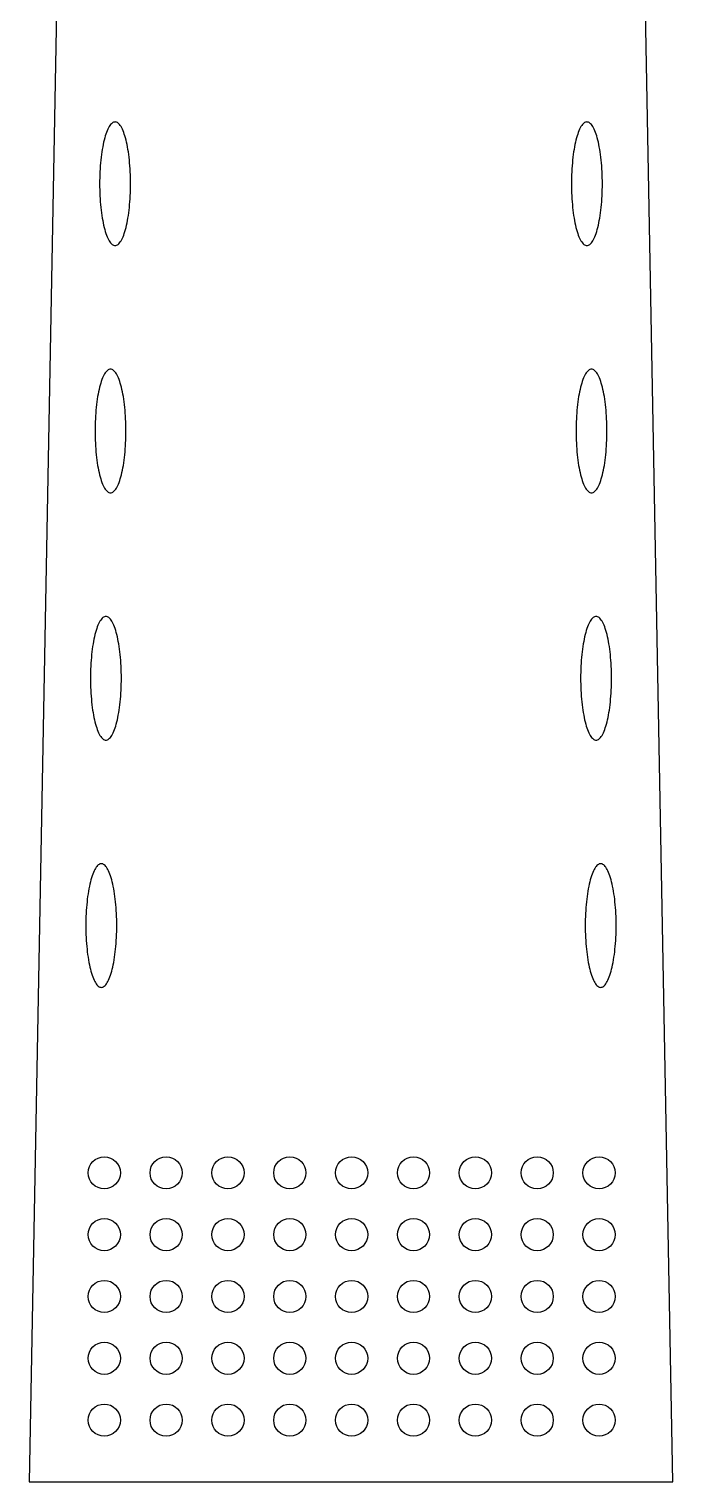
# Model space of a CAD drawing. Extents: x -1.3 to 1.3, y -32.7 to -9.2.
# Drawn here: x -1.3 to 1.3, y -32.73 to -26.85 of the extents above; entities that cross this region are included whole.
import ezdxf

# ---------------------------------------------------------------- set-up
doc = ezdxf.new("R2010")
doc.units = 0
doc.layers.get('0').update_dxf_attribs({"linetype": 'CONTINUOUS'})

msp = doc.modelspace()

# ---------------------------------------------------------------- linework, layer by layer
msp.add_lwpolyline([(0.879884, -10.092124, 0.98155626), (-0.879884, -10.092124), (-1.301305, -32.728468), (1.301305, -32.728468)], format="xyb", close=True)
for points in [[(-0.953532, -27.729, 0), (-0.950465, -27.7287, 0), (-0.947406, -27.7278, 0), (-0.944362, -27.7263, 0), (-0.941339, -27.7242, 0), (-0.938346, -27.7215, 0), (-0.935389, -27.7182, 0), (-0.932477, -27.7144, 0), (-0.929614, -27.71, 0), (-0.92681, -27.705, 0), (-0.92407, -27.6995, 0), (-0.921401, -27.6934, 0), (-0.918809, -27.6869, 0), (-0.916301, -27.6798, 0), (-0.913883, -27.6722, 0), (-0.91156, -27.6642, 0), (-0.909338, -27.6558, 0), (-0.907223, -27.6469, 0), (-0.905219, -27.6376, 0), (-0.903332, -27.6279, 0), (-0.901565, -27.6179, 0), (-0.899924, -27.6075, 0), (-0.898412, -27.5968, 0), (-0.897033, -27.5859, 0), (-0.89579, -27.5747, 0), (-0.894686, -27.5632, 0), (-0.893723, -27.5516, 0), (-0.892905, -27.5397, 0), (-0.892233, -27.5278, 0), (-0.891709, -27.5157, 0), (-0.891333, -27.5035, 0), (-0.891107, -27.4913, 0), (-0.891032, -27.479, 0), (-0.891107, -27.4667, 0), (-0.891333, -27.4545, 0), (-0.891709, -27.4423, 0), (-0.892233, -27.4302, 0), (-0.892905, -27.4182, 0), (-0.893723, -27.4064, 0), (-0.894686, -27.3948, 0), (-0.89579, -27.3833, 0), (-0.897033, -27.3721, 0), (-0.898412, -27.3611, 0), (-0.899924, -27.3505, 0), (-0.901565, -27.3401, 0), (-0.903332, -27.3301, 0), (-0.905219, -27.3204, 0), (-0.907223, -27.3111, 0), (-0.909338, -27.3022, 0), (-0.91156, -27.2938, 0), (-0.913883, -27.2857, 0), (-0.916301, -27.2782, 0), (-0.918809, -27.2711, 0), (-0.921401, -27.2646, 0), (-0.92407, -27.2585, 0), (-0.92681, -27.253, 0), (-0.929614, -27.248, 0), (-0.932477, -27.2436, 0), (-0.935389, -27.2398, 0), (-0.938346, -27.2365, 0), (-0.941339, -27.2338, 0), (-0.944362, -27.2317, 0), (-0.947406, -27.2302, 0), (-0.950465, -27.2293, 0), (-0.953532, -27.229, 0), (-0.956599, -27.2293, 0), (-0.959658, -27.2302, 0), (-0.962703, -27.2317, 0), (-0.965725, -27.2338, 0), (-0.968718, -27.2365, 0), (-0.971675, -27.2398, 0), (-0.974588, -27.2436, 0), (-0.97745, -27.248, 0), (-0.980254, -27.253, 0), (-0.982994, -27.2585, 0), (-0.985664, -27.2646, 0), (-0.988255, -27.2711, 0), (-0.990763, -27.2782, 0), (-0.993182, -27.2857, 0), (-0.995505, -27.2938, 0), (-0.997726, -27.3022, 0), (-0.999842, -27.3111, 0), (-1.00185, -27.3204, 0), (-1.00373, -27.3301, 0), (-1.0055, -27.3401, 0), (-1.00714, -27.3505, 0), (-1.00865, -27.3611, 0), (-1.01003, -27.3721, 0), (-1.01127, -27.3833, 0), (-1.01238, -27.3948, 0), (-1.01334, -27.4064, 0), (-1.01416, -27.4182, 0), (-1.01483, -27.4302, 0), (-1.01536, -27.4423, 0), (-1.01573, -27.4545, 0), (-1.01596, -27.4667, 0), (-1.01603, -27.479, 0), (-1.01596, -27.4913, 0), (-1.01573, -27.5035, 0), (-1.01536, -27.5157, 0), (-1.01483, -27.5278, 0), (-1.01416, -27.5397, 0), (-1.01334, -27.5516, 0), (-1.01238, -27.5632, 0), (-1.01127, -27.5747, 0), (-1.01003, -27.5859, 0), (-1.00865, -27.5968, 0), (-1.00714, -27.6075, 0), (-1.0055, -27.6179, 0), (-1.00373, -27.6279, 0), (-1.00185, -27.6376, 0), (-0.999842, -27.6469, 0), (-0.997726, -27.6558, 0), (-0.995505, -27.6642, 0), (-0.993182, -27.6722, 0), (-0.990763, -27.6798, 0), (-0.988255, -27.6869, 0), (-0.985664, -27.6934, 0), (-0.982994, -27.6995, 0), (-0.980254, -27.705, 0), (-0.97745, -27.71, 0), (-0.974588, -27.7144, 0), (-0.971675, -27.7182, 0), (-0.968718, -27.7215, 0), (-0.965725, -27.7242, 0), (-0.962703, -27.7263, 0), (-0.959658, -27.7278, 0), (-0.956599, -27.7287, 0), (-0.953532, -27.729, 0)], [(0.953532, -27.729, 0), (0.956599, -27.7287, 0), (0.959658, -27.7278, 0), (0.962703, -27.7263, 0), (0.965725, -27.7242, 0), (0.968718, -27.7215, 0), (0.971675, -27.7182, 0), (0.974588, -27.7144, 0), (0.97745, -27.71, 0), (0.980254, -27.705, 0), (0.982994, -27.6995, 0), (0.985664, -27.6934, 0), (0.988255, -27.6869, 0), (0.990763, -27.6798, 0), (0.993182, -27.6722, 0), (0.995505, -27.6642, 0), (0.997726, -27.6558, 0), (0.999842, -27.6469, 0), (1.00185, -27.6376, 0), (1.00373, -27.6279, 0), (1.0055, -27.6179, 0), (1.00714, -27.6075, 0), (1.00865, -27.5968, 0), (1.01003, -27.5859, 0), (1.01127, -27.5747, 0), (1.01238, -27.5632, 0), (1.01334, -27.5516, 0), (1.01416, -27.5397, 0), (1.01483, -27.5278, 0), (1.01536, -27.5157, 0), (1.01573, -27.5035, 0), (1.01596, -27.4913, 0), (1.01603, -27.479, 0), (1.01596, -27.4667, 0), (1.01573, -27.4545, 0), (1.01536, -27.4423, 0), (1.01483, -27.4302, 0), (1.01416, -27.4182, 0), (1.01334, -27.4064, 0), (1.01238, -27.3948, 0), (1.01127, -27.3833, 0), (1.01003, -27.3721, 0), (1.00865, -27.3611, 0), (1.00714, -27.3505, 0), (1.0055, -27.3401, 0), (1.00373, -27.3301, 0), (1.00185, -27.3204, 0), (0.999842, -27.3111, 0), (0.997726, -27.3022, 0), (0.995505, -27.2938, 0), (0.993182, -27.2857, 0), (0.990763, -27.2782, 0), (0.988255, -27.2711, 0), (0.985664, -27.2646, 0), (0.982994, -27.2585, 0), (0.980254, -27.253, 0), (0.97745, -27.248, 0), (0.974588, -27.2436, 0), (0.971675, -27.2398, 0), (0.968718, -27.2365, 0), (0.965725, -27.2338, 0), (0.962703, -27.2317, 0), (0.959658, -27.2302, 0), (0.956599, -27.2293, 0), (0.953532, -27.229, 0), (0.950465, -27.2293, 0), (0.947406, -27.2302, 0), (0.944362, -27.2317, 0), (0.941339, -27.2338, 0), (0.938346, -27.2365, 0), (0.935389, -27.2398, 0), (0.932477, -27.2436, 0), (0.929614, -27.248, 0), (0.92681, -27.253, 0), (0.92407, -27.2585, 0), (0.921401, -27.2646, 0), (0.918809, -27.2711, 0), (0.916301, -27.2782, 0), (0.913883, -27.2857, 0), (0.91156, -27.2938, 0), (0.909338, -27.3022, 0), (0.907223, -27.3111, 0), (0.905219, -27.3204, 0), (0.903332, -27.3301, 0), (0.901565, -27.3401, 0), (0.899924, -27.3505, 0), (0.898412, -27.3611, 0), (0.897033, -27.3721, 0), (0.89579, -27.3833, 0), (0.894686, -27.3948, 0), (0.893723, -27.4064, 0), (0.892905, -27.4182, 0), (0.892233, -27.4302, 0), (0.891709, -27.4423, 0), (0.891333, -27.4545, 0), (0.891107, -27.4667, 0), (0.891032, -27.479, 0), (0.891107, -27.4913, 0), (0.891333, -27.5035, 0), (0.891709, -27.5157, 0), (0.892233, -27.5278, 0), (0.892905, -27.5397, 0), (0.893723, -27.5516, 0), (0.894686, -27.5632, 0), (0.89579, -27.5747, 0), (0.897033, -27.5859, 0), (0.898412, -27.5968, 0), (0.899924, -27.6075, 0), (0.901565, -27.6179, 0), (0.903332, -27.6279, 0), (0.905219, -27.6376, 0), (0.907223, -27.6469, 0), (0.909338, -27.6558, 0), (0.91156, -27.6642, 0), (0.913883, -27.6722, 0), (0.916301, -27.6798, 0), (0.918809, -27.6869, 0), (0.921401, -27.6934, 0), (0.92407, -27.6995, 0), (0.92681, -27.705, 0), (0.929614, -27.71, 0), (0.932477, -27.7144, 0), (0.935389, -27.7182, 0), (0.938346, -27.7215, 0), (0.941339, -27.7242, 0), (0.944362, -27.7263, 0), (0.947406, -27.7278, 0), (0.950465, -27.7287, 0), (0.953532, -27.729, 0)], [(-0.972146, -28.7288, 0), (-0.969079, -28.7285, 0), (-0.96602, -28.7276, 0), (-0.962975, -28.7261, 0), (-0.959953, -28.724, 0), (-0.95696, -28.7213, 0), (-0.954003, -28.7181, 0), (-0.95109, -28.7142, 0), (-0.948228, -28.7098, 0), (-0.945424, -28.7048, 0), (-0.942684, -28.6993, 0), (-0.940015, -28.6932, 0), (-0.937423, -28.6867, 0), (-0.934915, -28.6796, 0), (-0.932496, -28.6721, 0), (-0.930174, -28.6641, 0), (-0.927952, -28.6556, 0), (-0.925837, -28.6467, 0), (-0.923833, -28.6374, 0), (-0.921945, -28.6277, 0), (-0.920179, -28.6177, 0), (-0.918538, -28.6073, 0), (-0.917026, -28.5967, 0), (-0.915647, -28.5857, 0), (-0.914403, -28.5745, 0), (-0.913299, -28.563, 0), (-0.912337, -28.5514, 0), (-0.911519, -28.5396, 0), (-0.910847, -28.5276, 0), (-0.910322, -28.5155, 0), (-0.909947, -28.5033, 0), (-0.909721, -28.4911, 0), (-0.909646, -28.4788, 0), (-0.909721, -28.4665, 0), (-0.909947, -28.4543, 0), (-0.910322, -28.4421, 0), (-0.910847, -28.43, 0), (-0.911519, -28.4181, 0), (-0.912337, -28.4062, 0), (-0.913299, -28.3946, 0), (-0.914403, -28.3831, 0), (-0.915647, -28.3719, 0), (-0.917026, -28.361, 0), (-0.918538, -28.3503, 0), (-0.920179, -28.3399, 0), (-0.921945, -28.3299, 0), (-0.923833, -28.3202, 0), (-0.925837, -28.3109, 0), (-0.927952, -28.302, 0), (-0.930174, -28.2936, 0), (-0.932496, -28.2856, 0), (-0.934915, -28.278, 0), (-0.937423, -28.2709, 0), (-0.940015, -28.2644, 0), (-0.942684, -28.2583, 0), (-0.945424, -28.2528, 0), (-0.948228, -28.2478, 0), (-0.95109, -28.2434, 0), (-0.954003, -28.2396, 0), (-0.95696, -28.2363, 0), (-0.959953, -28.2336, 0), (-0.962975, -28.2315, 0), (-0.96602, -28.23, 0), (-0.969079, -28.2291, 0), (-0.972146, -28.2288, 0), (-0.975213, -28.2291, 0), (-0.978272, -28.23, 0), (-0.981317, -28.2315, 0), (-0.984339, -28.2336, 0), (-0.987332, -28.2363, 0), (-0.990289, -28.2396, 0), (-0.993202, -28.2434, 0), (-0.996064, -28.2478, 0), (-0.998868, -28.2528, 0), (-1.00161, -28.2583, 0), (-1.00428, -28.2644, 0), (-1.00687, -28.2709, 0), (-1.00938, -28.278, 0), (-1.0118, -28.2856, 0), (-1.01412, -28.2936, 0), (-1.01634, -28.302, 0), (-1.01846, -28.3109, 0), (-1.02046, -28.3202, 0), (-1.02235, -28.3299, 0), (-1.02411, -28.3399, 0), (-1.02575, -28.3503, 0), (-1.02727, -28.361, 0), (-1.02865, -28.3719, 0), (-1.02989, -28.3831, 0), (-1.03099, -28.3946, 0), (-1.03195, -28.4062, 0), (-1.03277, -28.4181, 0), (-1.03345, -28.43, 0), (-1.03397, -28.4421, 0), (-1.03435, -28.4543, 0), (-1.03457, -28.4665, 0), (-1.03465, -28.4788, 0), (-1.03457, -28.4911, 0), (-1.03435, -28.5033, 0), (-1.03397, -28.5155, 0), (-1.03345, -28.5276, 0), (-1.03277, -28.5396, 0), (-1.03195, -28.5514, 0), (-1.03099, -28.563, 0), (-1.02989, -28.5745, 0), (-1.02865, -28.5857, 0), (-1.02727, -28.5967, 0), (-1.02575, -28.6073, 0), (-1.02411, -28.6177, 0), (-1.02235, -28.6277, 0), (-1.02046, -28.6374, 0), (-1.01846, -28.6467, 0), (-1.01634, -28.6556, 0), (-1.01412, -28.6641, 0), (-1.0118, -28.6721, 0), (-1.00938, -28.6796, 0), (-1.00687, -28.6867, 0), (-1.00428, -28.6932, 0), (-1.00161, -28.6993, 0), (-0.998868, -28.7048, 0), (-0.996064, -28.7098, 0), (-0.993202, -28.7142, 0), (-0.990289, -28.7181, 0), (-0.987332, -28.7213, 0), (-0.984339, -28.724, 0), (-0.981317, -28.7261, 0), (-0.978272, -28.7276, 0), (-0.975213, -28.7285, 0), (-0.972146, -28.7288, 0)], [(0.972146, -28.7288, 0), (0.975213, -28.7285, 0), (0.978272, -28.7276, 0), (0.981317, -28.7261, 0), (0.984339, -28.724, 0), (0.987332, -28.7213, 0), (0.990289, -28.7181, 0), (0.993202, -28.7142, 0), (0.996064, -28.7098, 0), (0.998868, -28.7048, 0), (1.00161, -28.6993, 0), (1.00428, -28.6932, 0), (1.00687, -28.6867, 0), (1.00938, -28.6796, 0), (1.0118, -28.6721, 0), (1.01412, -28.6641, 0), (1.01634, -28.6556, 0), (1.01846, -28.6467, 0), (1.02046, -28.6374, 0), (1.02235, -28.6277, 0), (1.02411, -28.6177, 0), (1.02575, -28.6073, 0), (1.02727, -28.5967, 0), (1.02865, -28.5857, 0), (1.02989, -28.5745, 0), (1.03099, -28.563, 0), (1.03195, -28.5514, 0), (1.03277, -28.5396, 0), (1.03345, -28.5276, 0), (1.03397, -28.5155, 0), (1.03435, -28.5033, 0), (1.03457, -28.4911, 0), (1.03465, -28.4788, 0), (1.03457, -28.4665, 0), (1.03435, -28.4543, 0), (1.03397, -28.4421, 0), (1.03345, -28.43, 0), (1.03277, -28.4181, 0), (1.03195, -28.4062, 0), (1.03099, -28.3946, 0), (1.02989, -28.3831, 0), (1.02865, -28.3719, 0), (1.02727, -28.361, 0), (1.02575, -28.3503, 0), (1.02411, -28.3399, 0), (1.02235, -28.3299, 0), (1.02046, -28.3202, 0), (1.01846, -28.3109, 0), (1.01634, -28.302, 0), (1.01412, -28.2936, 0), (1.0118, -28.2856, 0), (1.00938, -28.278, 0), (1.00687, -28.2709, 0), (1.00428, -28.2644, 0), (1.00161, -28.2583, 0), (0.998868, -28.2528, 0), (0.996064, -28.2478, 0), (0.993202, -28.2434, 0), (0.990289, -28.2396, 0), (0.987332, -28.2363, 0), (0.984339, -28.2336, 0), (0.981317, -28.2315, 0), (0.978272, -28.23, 0), (0.975213, -28.2291, 0), (0.972146, -28.2288, 0), (0.969079, -28.2291, 0), (0.96602, -28.23, 0), (0.962975, -28.2315, 0), (0.959953, -28.2336, 0), (0.95696, -28.2363, 0), (0.954003, -28.2396, 0), (0.95109, -28.2434, 0), (0.948228, -28.2478, 0), (0.945424, -28.2528, 0), (0.942684, -28.2583, 0), (0.940015, -28.2644, 0), (0.937423, -28.2709, 0), (0.934915, -28.278, 0), (0.932496, -28.2856, 0), (0.930174, -28.2936, 0), (0.927952, -28.302, 0), (0.925837, -28.3109, 0), (0.923833, -28.3202, 0), (0.921945, -28.3299, 0), (0.920179, -28.3399, 0), (0.918538, -28.3503, 0), (0.917026, -28.361, 0), (0.915647, -28.3719, 0), (0.914403, -28.3831, 0), (0.913299, -28.3946, 0), (0.912337, -28.4062, 0), (0.911519, -28.4181, 0), (0.910847, -28.43, 0), (0.910322, -28.4421, 0), (0.909947, -28.4543, 0), (0.909721, -28.4665, 0), (0.909646, -28.4788, 0), (0.909721, -28.4911, 0), (0.909947, -28.5033, 0), (0.910322, -28.5155, 0), (0.910847, -28.5276, 0), (0.911519, -28.5396, 0), (0.912337, -28.5514, 0), (0.913299, -28.563, 0), (0.914403, -28.5745, 0), (0.915647, -28.5857, 0), (0.917026, -28.5967, 0), (0.918538, -28.6073, 0), (0.920179, -28.6177, 0), (0.921945, -28.6277, 0), (0.923833, -28.6374, 0), (0.925837, -28.6467, 0), (0.927952, -28.6556, 0), (0.930174, -28.6641, 0), (0.932496, -28.6721, 0), (0.934915, -28.6796, 0), (0.937423, -28.6867, 0), (0.940015, -28.6932, 0), (0.942684, -28.6993, 0), (0.945424, -28.7048, 0), (0.948228, -28.7098, 0), (0.95109, -28.7142, 0), (0.954003, -28.7181, 0), (0.95696, -28.7213, 0), (0.959953, -28.724, 0), (0.962975, -28.7261, 0), (0.96602, -28.7276, 0), (0.969079, -28.7285, 0), (0.972146, -28.7288, 0)], [(-0.99076, -29.7286, 0), (-0.987693, -29.7283, 0), (-0.984634, -29.7274, 0), (-0.981589, -29.7259, 0), (-0.978567, -29.7238, 0), (-0.975573, -29.7211, 0), (-0.972617, -29.7179, 0), (-0.969704, -29.714, 0), (-0.966842, -29.7096, 0), (-0.964038, -29.7046, 0), (-0.961297, -29.6991, 0), (-0.958628, -29.6931, 0), (-0.956037, -29.6865, 0), (-0.953529, -29.6794, 0), (-0.95111, -29.6719, 0), (-0.948787, -29.6639, 0), (-0.946566, -29.6554, 0), (-0.94445, -29.6465, 0), (-0.942447, -29.6372, 0), (-0.940559, -29.6276, 0), (-0.938793, -29.6175, 0), (-0.937152, -29.6072, 0), (-0.93564, -29.5965, 0), (-0.93426, -29.5855, 0), (-0.933017, -29.5743, 0), (-0.931913, -29.5629, 0), (-0.930951, -29.5512, 0), (-0.930133, -29.5394, 0), (-0.929461, -29.5274, 0), (-0.928936, -29.5153, 0), (-0.928561, -29.5031, 0), (-0.928335, -29.4909, 0), (-0.92826, -29.4786, 0), (-0.928335, -29.4664, 0), (-0.928561, -29.4541, 0), (-0.928936, -29.442, 0), (-0.929461, -29.4299, 0), (-0.930133, -29.4179, 0), (-0.930951, -29.4061, 0), (-0.931913, -29.3944, 0), (-0.933017, -29.383, 0), (-0.93426, -29.3718, 0), (-0.93564, -29.3608, 0), (-0.937152, -29.3501, 0), (-0.938793, -29.3397, 0), (-0.940559, -29.3297, 0), (-0.942447, -29.32, 0), (-0.94445, -29.3108, 0), (-0.946566, -29.3019, 0), (-0.948787, -29.2934, 0), (-0.95111, -29.2854, 0), (-0.953529, -29.2778, 0), (-0.956037, -29.2708, 0), (-0.958628, -29.2642, 0), (-0.961297, -29.2582, 0), (-0.964038, -29.2526, 0), (-0.966842, -29.2477, 0), (-0.969704, -29.2433, 0), (-0.972617, -29.2394, 0), (-0.975573, -29.2361, 0), (-0.978567, -29.2334, 0), (-0.981589, -29.2313, 0), (-0.984634, -29.2298, 0), (-0.987693, -29.2289, 0), (-0.99076, -29.2286, 0), (-0.993826, -29.2289, 0), (-0.996886, -29.2298, 0), (-0.99993, -29.2313, 0), (-1.00295, -29.2334, 0), (-1.00595, -29.2361, 0), (-1.0089, -29.2394, 0), (-1.01182, -29.2433, 0), (-1.01468, -29.2477, 0), (-1.01748, -29.2526, 0), (-1.02022, -29.2582, 0), (-1.02289, -29.2642, 0), (-1.02548, -29.2708, 0), (-1.02799, -29.2778, 0), (-1.03041, -29.2854, 0), (-1.03273, -29.2934, 0), (-1.03495, -29.3019, 0), (-1.03707, -29.3108, 0), (-1.03907, -29.32, 0), (-1.04096, -29.3297, 0), (-1.04273, -29.3397, 0), (-1.04437, -29.3501, 0), (-1.04588, -29.3608, 0), (-1.04726, -29.3718, 0), (-1.0485, -29.383, 0), (-1.04961, -29.3944, 0), (-1.05057, -29.4061, 0), (-1.05139, -29.4179, 0), (-1.05206, -29.4299, 0), (-1.05258, -29.442, 0), (-1.05296, -29.4541, 0), (-1.05318, -29.4664, 0), (-1.05326, -29.4786, 0), (-1.05318, -29.4909, 0), (-1.05296, -29.5031, 0), (-1.05258, -29.5153, 0), (-1.05206, -29.5274, 0), (-1.05139, -29.5394, 0), (-1.05057, -29.5512, 0), (-1.04961, -29.5629, 0), (-1.0485, -29.5743, 0), (-1.04726, -29.5855, 0), (-1.04588, -29.5965, 0), (-1.04437, -29.6072, 0), (-1.04273, -29.6175, 0), (-1.04096, -29.6276, 0), (-1.03907, -29.6372, 0), (-1.03707, -29.6465, 0), (-1.03495, -29.6554, 0), (-1.03273, -29.6639, 0), (-1.03041, -29.6719, 0), (-1.02799, -29.6794, 0), (-1.02548, -29.6865, 0), (-1.02289, -29.6931, 0), (-1.02022, -29.6991, 0), (-1.01748, -29.7046, 0), (-1.01468, -29.7096, 0), (-1.01182, -29.714, 0), (-1.0089, -29.7179, 0), (-1.00595, -29.7211, 0), (-1.00295, -29.7238, 0), (-0.99993, -29.7259, 0), (-0.996886, -29.7274, 0), (-0.993826, -29.7283, 0), (-0.99076, -29.7286, 0)], [(0.99076, -29.7286, 0), (0.993826, -29.7283, 0), (0.996886, -29.7274, 0), (0.99993, -29.7259, 0), (1.00295, -29.7238, 0), (1.00595, -29.7211, 0), (1.0089, -29.7179, 0), (1.01182, -29.714, 0), (1.01468, -29.7096, 0), (1.01748, -29.7046, 0), (1.02022, -29.6991, 0), (1.02289, -29.6931, 0), (1.02548, -29.6865, 0), (1.02799, -29.6794, 0), (1.03041, -29.6719, 0), (1.03273, -29.6639, 0), (1.03495, -29.6554, 0), (1.03707, -29.6465, 0), (1.03907, -29.6372, 0), (1.04096, -29.6276, 0), (1.04273, -29.6175, 0), (1.04437, -29.6072, 0), (1.04588, -29.5965, 0), (1.04726, -29.5855, 0), (1.0485, -29.5743, 0), (1.04961, -29.5629, 0), (1.05057, -29.5512, 0), (1.05139, -29.5394, 0), (1.05206, -29.5274, 0), (1.05258, -29.5153, 0), (1.05296, -29.5031, 0), (1.05318, -29.4909, 0), (1.05326, -29.4786, 0), (1.05318, -29.4664, 0), (1.05296, -29.4541, 0), (1.05258, -29.442, 0), (1.05206, -29.4299, 0), (1.05139, -29.4179, 0), (1.05057, -29.4061, 0), (1.04961, -29.3944, 0), (1.0485, -29.383, 0), (1.04726, -29.3718, 0), (1.04588, -29.3608, 0), (1.04437, -29.3501, 0), (1.04273, -29.3397, 0), (1.04096, -29.3297, 0), (1.03907, -29.32, 0), (1.03707, -29.3108, 0), (1.03495, -29.3019, 0), (1.03273, -29.2934, 0), (1.03041, -29.2854, 0), (1.02799, -29.2778, 0), (1.02548, -29.2708, 0), (1.02289, -29.2642, 0), (1.02022, -29.2582, 0), (1.01748, -29.2526, 0), (1.01468, -29.2477, 0), (1.01182, -29.2433, 0), (1.0089, -29.2394, 0), (1.00595, -29.2361, 0), (1.00295, -29.2334, 0), (0.99993, -29.2313, 0), (0.996886, -29.2298, 0), (0.993826, -29.2289, 0), (0.99076, -29.2286, 0), (0.987693, -29.2289, 0), (0.984634, -29.2298, 0), (0.981589, -29.2313, 0), (0.978567, -29.2334, 0), (0.975573, -29.2361, 0), (0.972617, -29.2394, 0), (0.969704, -29.2433, 0), (0.966842, -29.2477, 0), (0.964038, -29.2526, 0), (0.961297, -29.2582, 0), (0.958628, -29.2642, 0), (0.956037, -29.2708, 0), (0.953529, -29.2778, 0), (0.95111, -29.2854, 0), (0.948787, -29.2934, 0), (0.946566, -29.3019, 0), (0.94445, -29.3108, 0), (0.942447, -29.32, 0), (0.940559, -29.3297, 0), (0.938793, -29.3397, 0), (0.937152, -29.3501, 0), (0.93564, -29.3608, 0), (0.93426, -29.3718, 0), (0.933017, -29.383, 0), (0.931913, -29.3944, 0), (0.930951, -29.4061, 0), (0.930133, -29.4179, 0), (0.929461, -29.4299, 0), (0.928936, -29.442, 0), (0.928561, -29.4541, 0), (0.928335, -29.4664, 0), (0.92826, -29.4786, 0), (0.928335, -29.4909, 0), (0.928561, -29.5031, 0), (0.928936, -29.5153, 0), (0.929461, -29.5274, 0), (0.930133, -29.5394, 0), (0.930951, -29.5512, 0), (0.931913, -29.5629, 0), (0.933017, -29.5743, 0), (0.93426, -29.5855, 0), (0.93564, -29.5965, 0), (0.937152, -29.6072, 0), (0.938793, -29.6175, 0), (0.940559, -29.6276, 0), (0.942447, -29.6372, 0), (0.94445, -29.6465, 0), (0.946566, -29.6554, 0), (0.948787, -29.6639, 0), (0.95111, -29.6719, 0), (0.953529, -29.6794, 0), (0.956037, -29.6865, 0), (0.958628, -29.6931, 0), (0.961297, -29.6991, 0), (0.964038, -29.7046, 0), (0.966842, -29.7096, 0), (0.969704, -29.714, 0), (0.972617, -29.7179, 0), (0.975573, -29.7211, 0), (0.978567, -29.7238, 0), (0.981589, -29.7259, 0), (0.984634, -29.7274, 0), (0.987693, -29.7283, 0), (0.99076, -29.7286, 0)], [(-1.00937, -30.7285, 0), (-1.00631, -30.7282, 0), (-1.00325, -30.7273, 0), (-1.0002, -30.7258, 0), (-0.99718, -30.7237, 0), (-0.994187, -30.721, 0), (-0.991231, -30.7177, 0), (-0.988318, -30.7139, 0), (-0.985456, -30.7094, 0), (-0.982651, -30.7045, 0), (-0.979911, -30.6989, 0), (-0.977242, -30.6929, 0), (-0.97465, -30.6863, 0), (-0.972142, -30.6793, 0), (-0.969724, -30.6717, 0), (-0.967401, -30.6637, 0), (-0.965179, -30.6552, 0), (-0.963064, -30.6464, 0), (-0.96106, -30.6371, 0), (-0.959173, -30.6274, 0), (-0.957407, -30.6174, 0), (-0.955766, -30.607, 0), (-0.954253, -30.5963, 0), (-0.952874, -30.5854, 0), (-0.951631, -30.5741, 0), (-0.950527, -30.5627, 0), (-0.949565, -30.551, 0), (-0.948747, -30.5392, 0), (-0.948074, -30.5272, 0), (-0.94755, -30.5152, 0), (-0.947175, -30.503, 0), (-0.946949, -30.4907, 0), (-0.946874, -30.4785, 0), (-0.946949, -30.4662, 0), (-0.947175, -30.454, 0), (-0.94755, -30.4418, 0), (-0.948074, -30.4297, 0), (-0.948747, -30.4177, 0), (-0.949565, -30.4059, 0), (-0.950527, -30.3942, 0), (-0.951631, -30.3828, 0), (-0.952874, -30.3716, 0), (-0.954253, -30.3606, 0), (-0.955766, -30.3499, 0), (-0.957407, -30.3396, 0), (-0.959173, -30.3295, 0), (-0.96106, -30.3199, 0), (-0.963064, -30.3106, 0), (-0.965179, -30.3017, 0), (-0.967401, -30.2932, 0), (-0.969724, -30.2852, 0), (-0.972142, -30.2777, 0), (-0.97465, -30.2706, 0), (-0.977242, -30.264, 0), (-0.979911, -30.258, 0), (-0.982651, -30.2525, 0), (-0.985456, -30.2475, 0), (-0.988318, -30.2431, 0), (-0.991231, -30.2392, 0), (-0.994187, -30.236, 0), (-0.99718, -30.2333, 0), (-1.0002, -30.2312, 0), (-1.00325, -30.2297, 0), (-1.00631, -30.2288, 0), (-1.00937, -30.2285, 0), (-1.01244, -30.2288, 0), (-1.0155, -30.2297, 0), (-1.01854, -30.2312, 0), (-1.02157, -30.2333, 0), (-1.02456, -30.236, 0), (-1.02752, -30.2392, 0), (-1.03043, -30.2431, 0), (-1.03329, -30.2475, 0), (-1.0361, -30.2525, 0), (-1.03884, -30.258, 0), (-1.0415, -30.264, 0), (-1.0441, -30.2706, 0), (-1.0466, -30.2777, 0), (-1.04902, -30.2852, 0), (-1.05135, -30.2932, 0), (-1.05357, -30.3017, 0), (-1.05568, -30.3106, 0), (-1.05769, -30.3199, 0), (-1.05957, -30.3295, 0), (-1.06134, -30.3396, 0), (-1.06298, -30.3499, 0), (-1.06449, -30.3606, 0), (-1.06587, -30.3716, 0), (-1.06712, -30.3828, 0), (-1.06822, -30.3942, 0), (-1.06918, -30.4059, 0), (-1.07, -30.4177, 0), (-1.07067, -30.4297, 0), (-1.0712, -30.4418, 0), (-1.07157, -30.454, 0), (-1.0718, -30.4662, 0), (-1.07187, -30.4785, 0), (-1.0718, -30.4907, 0), (-1.07157, -30.503, 0), (-1.0712, -30.5152, 0), (-1.07067, -30.5272, 0), (-1.07, -30.5392, 0), (-1.06918, -30.551, 0), (-1.06822, -30.5627, 0), (-1.06712, -30.5741, 0), (-1.06587, -30.5854, 0), (-1.06449, -30.5963, 0), (-1.06298, -30.607, 0), (-1.06134, -30.6174, 0), (-1.05957, -30.6274, 0), (-1.05769, -30.6371, 0), (-1.05568, -30.6464, 0), (-1.05357, -30.6552, 0), (-1.05135, -30.6637, 0), (-1.04902, -30.6717, 0), (-1.0466, -30.6793, 0), (-1.0441, -30.6863, 0), (-1.0415, -30.6929, 0), (-1.03884, -30.6989, 0), (-1.0361, -30.7045, 0), (-1.03329, -30.7094, 0), (-1.03043, -30.7139, 0), (-1.02752, -30.7177, 0), (-1.02456, -30.721, 0), (-1.02157, -30.7237, 0), (-1.01854, -30.7258, 0), (-1.0155, -30.7273, 0), (-1.01244, -30.7282, 0), (-1.00937, -30.7285, 0)], [(1.00937, -30.7285, 0), (1.01244, -30.7282, 0), (1.0155, -30.7273, 0), (1.01854, -30.7258, 0), (1.02157, -30.7237, 0), (1.02456, -30.721, 0), (1.02752, -30.7177, 0), (1.03043, -30.7139, 0), (1.03329, -30.7094, 0), (1.0361, -30.7045, 0), (1.03884, -30.6989, 0), (1.0415, -30.6929, 0), (1.0441, -30.6863, 0), (1.0466, -30.6793, 0), (1.04902, -30.6717, 0), (1.05135, -30.6637, 0), (1.05357, -30.6552, 0), (1.05568, -30.6464, 0), (1.05769, -30.6371, 0), (1.05957, -30.6274, 0), (1.06134, -30.6174, 0), (1.06298, -30.607, 0), (1.06449, -30.5963, 0), (1.06587, -30.5854, 0), (1.06712, -30.5741, 0), (1.06822, -30.5627, 0), (1.06918, -30.551, 0), (1.07, -30.5392, 0), (1.07067, -30.5272, 0), (1.0712, -30.5152, 0), (1.07157, -30.503, 0), (1.0718, -30.4907, 0), (1.07187, -30.4785, 0), (1.0718, -30.4662, 0), (1.07157, -30.454, 0), (1.0712, -30.4418, 0), (1.07067, -30.4297, 0), (1.07, -30.4177, 0), (1.06918, -30.4059, 0), (1.06822, -30.3942, 0), (1.06712, -30.3828, 0), (1.06587, -30.3716, 0), (1.06449, -30.3606, 0), (1.06298, -30.3499, 0), (1.06134, -30.3396, 0), (1.05957, -30.3295, 0), (1.05769, -30.3199, 0), (1.05568, -30.3106, 0), (1.05357, -30.3017, 0), (1.05135, -30.2932, 0), (1.04902, -30.2852, 0), (1.0466, -30.2777, 0), (1.0441, -30.2706, 0), (1.0415, -30.264, 0), (1.03884, -30.258, 0), (1.0361, -30.2525, 0), (1.03329, -30.2475, 0), (1.03043, -30.2431, 0), (1.02752, -30.2392, 0), (1.02456, -30.236, 0), (1.02157, -30.2333, 0), (1.01854, -30.2312, 0), (1.0155, -30.2297, 0), (1.01244, -30.2288, 0), (1.00937, -30.2285, 0), (1.00631, -30.2288, 0), (1.00325, -30.2297, 0), (1.0002, -30.2312, 0), (0.99718, -30.2333, 0), (0.994187, -30.236, 0), (0.991231, -30.2392, 0), (0.988318, -30.2431, 0), (0.985456, -30.2475, 0), (0.982651, -30.2525, 0), (0.979911, -30.258, 0), (0.977242, -30.264, 0), (0.97465, -30.2706, 0), (0.972142, -30.2777, 0), (0.969724, -30.2852, 0), (0.967401, -30.2932, 0), (0.965179, -30.3017, 0), (0.963064, -30.3106, 0), (0.96106, -30.3199, 0), (0.959173, -30.3295, 0), (0.957407, -30.3396, 0), (0.955766, -30.3499, 0), (0.954253, -30.3606, 0), (0.952874, -30.3716, 0), (0.951631, -30.3828, 0), (0.950527, -30.3942, 0), (0.949565, -30.4059, 0), (0.948747, -30.4177, 0), (0.948074, -30.4297, 0), (0.94755, -30.4418, 0), (0.947175, -30.454, 0), (0.946949, -30.4662, 0), (0.946874, -30.4785, 0), (0.946949, -30.4907, 0), (0.947175, -30.503, 0), (0.94755, -30.5152, 0), (0.948074, -30.5272, 0), (0.948747, -30.5392, 0), (0.949565, -30.551, 0), (0.950527, -30.5627, 0), (0.951631, -30.5741, 0), (0.952874, -30.5854, 0), (0.954253, -30.5963, 0), (0.955766, -30.607, 0), (0.957407, -30.6174, 0), (0.959173, -30.6274, 0), (0.96106, -30.6371, 0), (0.963064, -30.6464, 0), (0.965179, -30.6552, 0), (0.967401, -30.6637, 0), (0.969724, -30.6717, 0), (0.972142, -30.6793, 0), (0.97465, -30.6863, 0), (0.977242, -30.6929, 0), (0.979911, -30.6989, 0), (0.982651, -30.7045, 0), (0.985456, -30.7094, 0), (0.988318, -30.7139, 0), (0.991231, -30.7177, 0), (0.994187, -30.721, 0), (0.99718, -30.7237, 0), (1.0002, -30.7258, 0), (1.00325, -30.7273, 0), (1.00631, -30.7282, 0), (1.00937, -30.7285, 0)]]:
    msp.add_polyline3d(points)
for centre in [(-0.997355, -31.478468), (-0.747355, -31.478468), (-0.497355, -31.478468), (-0.247355, -31.478468), (0.002645, -31.478468), (0.252645, -31.478468), (0.502645, -31.478468), (0.752645, -31.478468), (1.002645, -31.478468), (-0.997355, -31.728468), (-0.747355, -31.728468), (-0.497355, -31.728468), (-0.247355, -31.728468), (0.002645, -31.728468), (0.252645, -31.728468), (0.502645, -31.728468), (0.752645, -31.728468), (1.002645, -31.728468), (-0.997355, -31.978468), (-0.747355, -31.978468), (-0.497355, -31.978468), (-0.247355, -31.978468), (0.002645, -31.978468), (0.252645, -31.978468), (0.502645, -31.978468), (0.752645, -31.978468), (1.002645, -31.978468), (-0.997355, -32.228468), (-0.747355, -32.228468), (-0.497355, -32.228468), (-0.247355, -32.228468), (0.002645, -32.228468), (0.252645, -32.228468), (0.502645, -32.228468), (0.752645, -32.228468), (1.002645, -32.228468), (-0.997355, -32.478468), (-0.747355, -32.478468), (-0.497355, -32.478468), (-0.247355, -32.478468), (0.002645, -32.478468), (0.252645, -32.478468), (0.502645, -32.478468), (0.752645, -32.478468), (1.002645, -32.478468)]:
    msp.add_circle(centre, 0.065)

doc.saveas('drawing.dxf')
